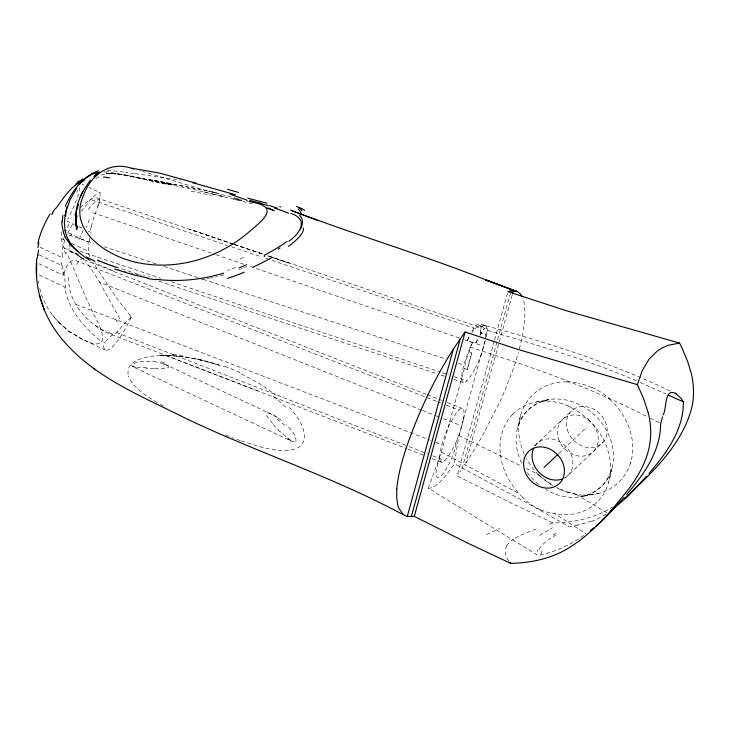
<?xml version="1.0" encoding="UTF-8"?>
<svg xmlns="http://www.w3.org/2000/svg" width="730" height="730" viewBox="0 0 730 730"><rect width="100%" height="100%" fill="white"/><g stroke="black" fill="none" stroke-linecap="round" stroke-linejoin="round"><path stroke-width="0.55" stroke-dasharray="3.65 2.74" d="M537.289 551.561L537.581 549.644M61.822 231.802L61.603 238.664L64.988 240.252M68.784 277.227C67.415 301.025 85.738 321.51 105.686 331.995M485.651 337.725A33.197 8.194 -66.5 0 0 485.952 334.842L480.468 333.035C483.178 317.997 474.984 324.293 471.434 332.141M567.32 545.273L565.659 546.104A137.778 129.84 68.9 0 1 548.841 552.756L538.375 555.63L428.282 488.215A76.075 18.788 -66.5 0 0 454.306 463.687L458.942 435.481L485.094 340.527M566.653 381.881A61.329 51.967 44.2 0 0 532.051 395.523A60.818 51.474 43.7 0 0 530.08 397.64A61.429 52.003 43.7 0 0 521.713 411.912A60.9 51.556 43.6 0 0 520.554 415.534L517.661 427.671C521.594 413.235 534.105 402.038 548.851 399.611L536.587 401.783M519.386 348.894L521.101 341.822A105.312 26.006 -66.5 0 0 524.067 324.64L524.587 319.174A122.129 30.158 -66.5 0 0 522.862 298.26M428.282 488.215L441.367 452.071L464.362 368.577A40.159 9.919 -66.5 0 1 469.025 351.677L470.284 347.088A43.983 10.859 -66.5 0 1 472.41 342.89L472.949 341.959L471.689 344.441A29.118 7.191 -66.5 0 0 470.029 348.009A33.671 8.313 -66.5 0 0 463.869 365.064A33.89 8.368 -66.5 0 0 461.625 377.821L461.661 378.395A29.118 7.191 -66.5 0 0 461.844 380.211L462.729 382.201L464.645 382.474A21.489 5.311 -66.5 0 0 466.862 380.941A21.489 5.311 -66.5 0 0 469.499 377.885L475.349 368.102M464.362 368.577L467.401 369.426L471.89 353.101L469.016 351.677M485.97 337.37L487.859 330.498A40.342 9.964 -66.5 0 0 487.594 329.358L485.623 325.854A44.585 11.014 -66.5 0 0 485.359 325.598M494.31 340.992L457.135 475.951L511.885 503.344L553.176 522.999C573.817 522.625 594.822 518.145 612.479 507.076M494.611 339.897L507.907 291.617M462.017 468.879L510.151 294.126M512.195 295.066L465.713 463.313M630.902 461.57L630.455 463.085M91.433 226.619C93.13 215.377 101.16 203.761 100.001 192.51L89.087 187.473M64.76 240.124L62.707 247.625L62.096 254.305M295.933 441.321C296.499 434.551 290.467 429.167 286.224 424.568M472.602 342.635L467.182 340.673L469.974 334.833M474.956 342.425L476.051 342.671L477.949 338.665M131.199 317.231L122.503 325.334A28.844 6.689 -64.9 0 1 112.374 334.887L103.596 343.173M131.181 317.285L131.099 317.45A40.095 9.289 -64.9 0 1 112.119 347.142A40.095 9.289 -64.9 0 1 103.587 343.438M67.635 233.208L73.83 221.993M467.182 340.673L469.773 335.992M476.051 342.671L478.214 338.693M506.903 545.712C503.8 550.52 505.461 556.78 508.819 560.987M480.075 335.335L484.537 328.199L481.563 327.186L482.11 326.638L476.59 324.932M479.948 334.887L484.537 328.199M460.995 470.385L459.982 471.872M77.426 216.527L78.156 215.469M458.714 473.706L458.203 474.427M81.121 211.371C86.943 205.039 91.715 195.622 100.001 192.51M512.716 414.257L511.183 415.918A61.101 50.762 49.5 0 0 502.979 429.988A60.572 50.324 49.6 0 0 501.829 433.602A61.037 50.708 49.6 0 0 500.461 454.918M534.606 445.857L570.449 412.039M558.815 453.522L586.801 427.114M564.993 478.196L603.153 442.188M95.895 178.549L100.895 175.309L104.992 173.922L104.545 174.05C127.54 171.906 149.559 183.12 172.362 184.726L161.668 182.573L172.389 184.745C150.252 182.226 128.836 172.91 106.379 173.32L111.389 173.311L106.379 173.32M515.252 538.11L523.483 533.949L536.714 528.785M553.084 535.017L557.346 532.635M246.685 266.523L245.444 267.061M244.815 267.335L243.565 267.864M242.296 268.394L241.028 268.905M593.07 520.928L591.902 521.375M240.389 269.169L239.102 269.671M553.176 522.999L548.394 524.669M223.845 274.836L218.343 276.296M442.626 462.154L440.993 462.026L439.898 459.873A29.045 7.172 -66.5 0 1 439.734 458.367L439.734 456.588A34.2 8.45 -66.5 0 1 441.915 444.734A34.155 8.431 -66.5 0 1 447.125 429.842L448.083 427.68A29.182 7.209 -66.5 0 1 449.753 424.103L456.104 413.253A21.48 5.302 -66.5 0 1 461.15 408.49L462.774 408.636L463.86 410.789A31.545 7.793 -66.5 0 1 463.377 419.33M215.56 276.962L217.412 276.515M209.939 278.148L212.758 277.573M609.495 399.155A61.311 51.876 43.6 0 1 604.34 491.491A61.01 51.602 43.5 0 1 598.828 493.343L580.724 496.756C595.47 494.32 607.981 483.123 611.904 468.687L608.282 483.589A60.982 50.689 49.6 0 1 582.741 511.474A60.663 50.434 49.7 0 1 577.585 513.126A61.101 50.762 49.5 0 1 562.182 514.55M577.987 525.29L569.072 526.659L531.376 505.379L454.306 463.65M207.11 278.668L208.999 278.322M566.663 381.954L567.292 381.963A61.366 52.067 44.4 0 1 578.415 383.232M103.715 171.924L108.259 172.161M546.679 401.044L547.409 401.071A61.037 50.598 48.8 0 1 558.213 402.622L560.886 403.298A60.891 50.379 48.6 0 1 568.195 405.971M154.76 368.212C159.076 368.75 177.81 368.796 163.529 363.759M582.996 495.086L583.188 495.095A61.429 51.994 43.7 0 0 598.837 493.361M107.401 170.081L126.728 172.463M146.812 367.92C142.523 366.734 133.225 369.252 131.427 364.945A4.234 1.36 -15.4 0 1 131.957 364.489C138.59 360.985 146.52 361.085 153.802 361.733M173.174 355.829C161.522 355.191 149.385 355.282 138.399 359.689A48.645 22.666 12.5 0 0 128.717 368.093L127.896 372.702L128.425 375.968M480.468 333.035A29.967 7.4 -66.5 0 0 480.331 329.285L479.236 327.14L477.593 327.004A21.617 5.338 -66.5 0 0 471.845 332.761M116.271 173.895L110.586 173.266L120.879 174.68L172.335 184.708L161.485 182.582M201.827 360.127L187.911 357.481L175.273 355.975L158.967 355.656C181.359 354.725 203.615 359.479 224.621 366.989M110.714 172.417L188.513 187.108M135.032 173.612L180.611 180.082M185.037 357.052L202.274 360.31L219.128 365.091L196.543 359.041M154.203 180.456L206.198 190.649M149.048 179.489L172.052 183.85L160.6 181.688M191.342 187.674L199.774 189.362M161.914 182.901L193.623 189.517L252.124 203.697M135.643 367.199L132.221 366.515L292.42 441.586L295.194 442.024A4.252 2.4 54.3 0 0 295.933 441.321M210.842 191.634L217.166 192.966L216.29 192.775M206.033 190.612L218.991 193.35M484.693 325.306L479.163 323.591M237.542 198.624L204.929 190.238L142.952 171.486M238.381 198.825L239.212 199.025M203.88 191.88L213.945 194.344M582.978 495.141A61.21 51.93 44.1 0 1 576.207 494.484L564.974 491.327L556.57 487.494M213.872 194.317L223.672 196.735M140.288 170.756L141.164 170.993M160.226 362.846L168.247 365.83M487.859 330.498C538.001 345.518 588.553 359.963 636.606 380.96M568.241 492.458L561.507 489.939M197.803 277.555L163.438 266.295M203.177 279.316L445.674 359.023M155.928 263.831L104.463 246.868M69.14 235.151L93.75 243.327M69.478 251.458L78.101 254.323M97.501 260.774L141.693 275.456M158.93 281.187L436.805 373.678M92.035 200.038L227.441 245.444M231.602 246.84L259.697 256.266M265.939 258.356L475.303 328.564M458.495 363.312L463.833 365.1M79.88 251.166L160.646 278.249M171.285 281.816L440.327 372.045M442.453 372.756L448.822 374.891M454.124 376.671L466.862 380.941M441.093 375.111L444.305 376.187M453.941 379.399L463.577 382.62M478.661 326.894L268.695 256.066M464.608 339.797L483.808 346.248M96.469 197.757L230.351 243.117M233.335 244.103L189.408 229.238L233.472 244.203M234.403 244.468L264.406 254.615M92.883 212.74L215.094 254.414M459.279 337.999L247.972 265.72M234.54 244.568L263.557 254.423L234.64 244.577M267.855 255.883L289.354 263.183L267.901 255.892M216.153 254.779L243.729 264.26M470.284 347.088L493.699 354.917C546.496 372.072 598.691 391.49 648.021 417.177M241.329 440.957C258.739 446.203 277.801 454.024 296.124 448.603A42.979 22.247 30.3 0 0 304.136 439.588C305.688 427.205 297.247 416.401 289.545 407.632M113.387 270.885L94.498 262.818M240.252 440.591L233.901 438.274M233.217 438.018L231.839 437.498M75.92 304.419L430.508 440.318M258.009 390.924L108.569 333.373L100.494 329.084L93.851 324.485M166.632 355.674L406.884 448.777M75.71 260.555L436.941 401.518M437.982 401.92L441.112 403.142M446.331 405.177L458.841 410.059M435.682 442.334L441.896 444.752M116.672 332.588L408.061 446.212M409.083 446.614L427.515 453.804M432.635 455.803L444.926 460.594M407.933 449.178L425.8 456.131M432.105 458.586L441.568 462.273M426.338 394.364L83.001 259.36M427.388 394.775L437.936 398.899M438.995 399.31L442.161 400.551M447.435 402.613L462.2 408.389M443.265 418.628L461.871 425.909M225.524 435.025L230.461 436.969M421.575 410.114L99.535 282.127L90.712 268.156L85.593 261.486M422.606 410.515L434.998 415.388M436.029 415.79L439.132 417.012M568.214 405.926L571.271 407.331M540.227 509.786L547.317 512.241A53.582 50.662 71.3 0 0 554.69 513.619L585.953 533.767M640.082 382.465L665.541 393.817M83.923 340.025C109.683 352.435 103.66 332.387 95.621 317.86C84.735 296.654 76.458 274.27 66.594 252.607M670.049 390.915C610.955 362.564 548.303 342.981 485.286 325.543L483.954 325.197L482.585 326.036A10.421 2.573 -66.5 0 0 481.563 327.195M591.838 387.703L588.708 386.371A61.174 51.994 44.6 0 0 578.415 383.195M82.152 184.27L84.133 185.183M66.585 220.934L74.341 224.566M78.995 226.747L82.098 228.198M88.294 231.109L89.845 231.83M68.52 232.943L88.111 242.123M71.75 243.418L88.658 251.339A67.562 56.694 46.7 0 1 88.12 242.123M78.128 254.478L64.039 247.881L64.669 248.976M40.104 247.278L62.406 257.726M39.228 254.943L62.807 265.994A67.543 56.675 46.7 0 0 63.355 275.228M38.9 263.767L63.364 275.237M39.356 275.082L64.769 286.99C68.027 309.885 84.589 328.409 102.273 342.096M164.569 364.115L269.005 413.034L277.692 417.706M105.576 350.172L81.139 338.674L70.974 332.551M241.402 373.942L259.488 383.642L275.776 394.948M659.117 422.615L649.6 417.952M458.942 435.481L521.695 466.26M82.517 339.359L69.587 331.566L58.975 322.496M526.293 468.55C536.386 472.337 544.051 479.656 552.929 485.459M441.367 452.071L519.495 493.836L521.202 495.862M163.493 406.081L157.899 402.933M576.207 494.42L606.876 512.843M157.114 402.476C147.962 396.956 138.508 391.189 131.875 382.62M281.415 420.416C267.171 409.128 259.935 410.47 273.923 424.641M287.894 438.529L291.909 441.331L286.954 437.745L280.502 431.631M65.49 328.409C52.66 318.079 43.088 303.598 39.52 287.447M608.701 398.498L609.596 399.274M541.158 477.064L540.328 476.334M540.163 476.188L538.548 474.701M587.659 418.573L588.426 419.285M58.893 322.414L52.66 315.305M130.268 315.679L115.34 296.289L92.902 262.134M99.535 282.127L119.775 318.7M68.136 249.879L67.771 249.03M38.316 280.913L38.654 283.103M500.452 454.918L500.917 458.02A61.028 50.726 49.5 0 0 519.532 493.799M535.063 445.866A22.229 18.652 46.7 0 1 566.316 446.942A22.229 18.652 46.7 0 1 564.536 477.986M540.82 554.426A94.07 25.386 -30.2 0 1 542.938 549.097M538.941 549.343A60.909 17.337 -17.6 0 1 555.676 535.108M539.726 535.455A93.796 20.349 -19.2 0 1 552.464 527.744M591.492 520.983A137.778 91.049 35.7 0 1 577.622 524.697M605.809 514.258A156.421 104.472 37.1 0 1 593.025 520.736M576.162 494.237A53.892 35.305 36.2 0 1 568.232 492.257M538.594 474.783A61.311 51.876 43.6 0 1 526.467 458.568M524.304 454.224A61.311 51.876 43.6 0 1 519.888 440.692M561.343 490.031A54.102 36.409 36.7 0 1 555.84 487.366M552.829 485.669A54.102 36.409 36.7 0 1 541.222 477.301M521.594 463.021A53.034 44.503 46.7 0 1 555.776 398.991A53.034 44.503 46.7 0 1 613.2 461.907A53.034 44.503 46.7 0 1 545.684 489.41M538.64 484.483A53.034 44.503 46.7 0 1 526.814 471.881M562.082 514.495A60.919 50.48 49.1 0 1 554.69 513.528M512.788 414.348A60.919 50.48 49.1 0 1 546.697 401.281M587.96 419.212A60.919 50.48 49.1 0 1 602.569 438.128M602.98 438.474A61.037 50.708 49.6 0 1 608.683 482.338M571.152 407.696A61.283 50.936 49.5 0 1 587.394 418.901M540.109 509.686A53.792 50.552 68.6 0 1 521.302 495.834M591.957 387.329A61.621 52.14 43.7 0 1 608.966 398.169M520.554 415.525A61.366 51.949 43.6 0 0 519.276 436.859A60.864 51.502 43.7 0 0 519.906 440.582M583.735 535.382A156.421 147.496 67 0 1 567.347 545.337M106.644 171.039A100.95 24.172 27.3 0 1 109.026 171.221M191.15 191.196A168.803 11.288 10.6 0 1 211.49 195.33M219.557 195.521A150.562 15.512 10 0 1 221.947 196.032M243.4 257.453A121.143 43.143 -16.6 0 1 237.232 260.181M235.562 267.554A117.338 66.768 -8.8 0 1 227.331 270.374M203.305 279.216A110.65 70.883 -6.9 0 1 201.398 279.499M150.015 276.77A156.877 104.828 -7.3 0 1 148.674 276.579M144.659 275.967A156.877 104.828 -7.3 0 1 143.335 275.739M139.366 275.018A156.877 104.828 -7.3 0 1 115.221 268.713M134.147 173.621A60.827 3.577 5.9 0 1 125.697 172.435M506.83 545.712A53.527 20.23 -4.3 0 1 515.125 538.083M486.508 534.661A169.479 28.698 -14.3 0 1 499.776 528.483M465.959 462.92A177.116 43.736 -66.5 0 0 482.156 436.193L497.951 405.816A103.833 25.641 -66.5 0 0 504.01 392.466L512.113 372.154A82.326 20.331 -66.5 0 0 518.4 352.544M463.404 419.294A35.241 8.705 -66.5 0 1 459.571 433.2A32.841 8.112 -66.5 0 1 456.433 441.285A22.256 5.493 -66.5 0 1 441.541 475.257A22.256 5.493 -66.5 0 1 439.734 458.367M467.41 369.407A40.789 10.074 -66.5 0 1 471.899 353.101M482.119 326.593A17.639 4.353 -66.5 0 1 485.258 325.598M485.496 325.325A29.601 7.309 -66.5 0 1 485.833 334.997M456.423 441.285A29.583 7.309 -66.5 0 1 454.014 446.559L447.663 457.409A21.48 5.302 -66.5 0 1 442.617 462.172M485.195 340.417A35.195 8.687 -66.5 0 1 481.526 353.493M481.481 353.585A31.326 7.738 -66.5 0 1 475.367 368.121M62.424 257.708A39.913 17.374 -58.5 0 1 62.123 254.286M61.356 262.17A20.276 2.482 -86.2 0 1 61.302 268.841M91.378 226.701A39.913 1.442 -72.9 0 1 89.826 231.802M89.279 241.42A20.276 9.07 -73.7 0 1 89.79 237.405M90.703 233.399A20.276 9.07 -73.7 0 1 91.031 232.259M63.711 272.08A25.714 2.957 83.4 0 1 65.855 288.405M103.879 341.932A72.854 12.593 37.1 0 1 105.33 343.109M130.059 315.825A72.854 69.231 16 0 1 131.09 317.176M89.635 256.613A25.705 18.131 -75.7 0 1 88.294 251.531M115.404 318.873A35.46 17.748 46.1 0 1 118.406 324.531M79.789 187.437A40.259 7.674 -61.8 0 1 67.762 219.31M77.362 190.566A40.542 3.422 -66.2 0 1 76.778 192.392M70.746 332.962A103.094 91.797 -85.7 0 1 65.207 328.856M64.505 250.855A48.353 13.916 74.4 0 1 66.293 254.414M64.058 247.862A22.201 15.659 -64.5 0 1 61.53 238.692M76.604 264.433A28.142 11.032 -84.4 0 1 85.93 258.803M64.021 273.695A28.142 17.848 79.2 0 1 75.4 259.141M112 333.71A35.46 16.334 40.1 0 1 105.585 330.745M88.275 209.41A30.222 4.097 -55.5 0 1 96.625 208.652M63.656 239.677A30.222 11.716 -57 0 1 69.396 223.407M74.433 215.204A30.222 11.716 -57 0 1 75.801 213.324M80.501 207.703A30.222 11.716 -57 0 1 92.591 198.606M89.279 219.502A29.328 0.995 -69.8 0 1 86.341 227.55M83.074 230.333A30.003 5.749 -70.1 0 1 77.727 241.922M69.213 247.078A29.328 9.828 -63.2 0 1 69.733 240.489M70.865 235.726A29.328 9.828 -63.2 0 1 71.412 233.919M73.858 252.635A30.003 10.083 -76.7 0 1 68.885 248.136M132.066 382.611A58.035 27.019 10.5 0 1 128.507 375.977M273.285 396.308A113.159 69.742 17.6 0 1 286.999 408.444M224.922 366.423A151.84 108.971 11 0 1 241.785 373.441M172.736 354.497A86.031 44.375 12.4 0 1 184.918 355.711M153.875 361.615A55.051 34.812 -19.2 0 1 160.308 362.755M161.221 361.77A47.687 28.917 -16.8 0 1 164.542 362.81M154.012 368.458A54.312 4.398 0.7 0 1 145.626 368.139M280.101 431.968A52.943 13.341 45.2 0 1 273.294 424.687M276.962 419.047A54.139 42.167 43.8 0 1 285.184 425.681M558.386 438.246A22.229 18.652 46.7 0 0 592.906 451.916A22.229 18.652 46.7 0 0 582.275 416.501A22.229 18.652 46.7 0 0 558.386 438.246M567.329 429.797A22.229 18.652 46.7 0 0 601.848 443.466A22.229 18.652 46.7 0 0 591.227 408.061A22.229 18.652 46.7 0 0 567.329 429.797"/><path stroke-width="1.09" d="M401.39 513.756C331.958 476.617 256.805 452.281 185.858 418.445C141.93 396.198 93.02 377.246 61.083 337.99C42.942 315.944 33.854 286.808 36.801 258.374M36.5 275.429L36.573 261.358M676.044 393.881L680.825 398.124L683.472 401.911L682.997 409.913A87.344 73.922 43.7 0 1 682.249 414.914C677.997 437.516 663.597 456.314 649.025 473.405M62.223 221.829L62.853 215.314M37.376 258.028L37.613 254.752M396.801 489.054L396.682 497.714L397.887 505.561A130.725 32.284 -66.5 0 0 398.772 508.208L402.923 514.185M76.157 213.616L75.801 218.799L77.042 227.979L76.002 223.544L76.778 227.021C73.493 214.912 77.316 202.21 82.901 191.397M65.089 215.469L64.395 223.006L65.07 230.552M76.331 213.023L75.591 220.241L76.832 229.412C74.469 221.126 75.591 212.229 78.585 204.263M648.258 413.025L643.696 398.845L637.363 384.637L642.19 370.676L648.979 359.269L657.411 350.92L662.521 347.69L668.005 345.317L679.603 343.109A167.517 140.552 46.7 0 1 682.276 348.593L687.687 361.596L691.064 372.629A83.749 70.272 46.7 0 1 692.286 405.488C683.317 443.959 652.228 472.629 624.625 498.553M662.977 414.969C666.828 410.68 663.953 387.621 675.25 393.351M662.484 416.803L660.705 423.391L660.194 431.43A87.344 72.571 49.5 0 1 659.427 436.449C655.212 458.86 641.077 477.575 626.623 494.538M648.295 413.025A83.749 70.272 46.7 0 1 649.472 445.884C646.461 461.762 638.294 476.106 628.712 488.908C609.687 513.062 589.283 537.581 561.562 551.971A129.666 108.788 46.7 0 1 551.971 556.105C538.822 560.941 524.797 563.058 510.827 563.387L469.061 543.777L414.312 516.402L407.267 516.438L453.339 349.186L462.126 336.138L465.11 331.986L516.511 348.976L637.363 384.637M411.255 516.831L460.32 338.711M414.312 516.402L465.11 331.986M510.452 293.031L511.064 290.832L515.444 290.932A140.333 34.657 -66.5 0 1 521.749 296.024L522.133 296.754M512.496 293.962L513.409 290.677M65.289 206.234C71.823 191.607 82.581 176.231 98.377 170.811M80.227 197.146L83.101 190.977L90.392 180.045M300.377 229.202C302.959 224.959 303.607 218.845 299.492 215.268M51.894 214.62L52.733 213.215M453.339 349.186C433.127 380.887 417.159 415.26 405.287 450.912A86.405 21.334 -66.5 0 0 396.755 489.127M55.553 208.743C62.451 199.911 69.405 187.802 79.178 182.892M76.842 187.902L69.852 200.184L65.727 212.293A100.886 74.642 16.3 0 0 64.997 215.441M79.679 184.197L82.599 180.949M94.398 176.039L93.987 176.715L94.444 176.614M624.25 497.294L605.781 517.178A259.588 215.77 49.5 0 1 595.552 526.449M646.616 476.197L627.827 496.373L610.49 511.255M94.964 175.446L96.269 174.306M543.996 467.501L557.985 454.297M84.945 178.74L92.017 174.142L99.563 172.143M594.22 527.534L590.141 530.737M288.861 241.201C299.72 233.782 309.611 219.52 290.814 213.397M76.613 183.869L83.156 178.978L79.798 181.469M278.221 249.195L280.083 247.926M97.209 173.667L97.774 173.576A4.453 0.94 -22.4 0 1 97.793 173.713M264.671 256.193L264.169 256.458M246.685 264.735L239.011 267.864M223.781 273.12C201.772 279.809 178.366 282.163 155.517 279.207M511.064 290.832L507.907 291.617L565.832 310.569L679.603 343.109M131.601 168.174L159.806 173.138L196.078 183.194M148.135 278.103L133.353 274.845L114.765 269.078M133.654 169.059C110.668 159.843 90.629 174.589 83.12 196.233C67.689 232.04 109.29 257.371 139.01 262.909C177.244 270.483 217.914 258.11 247.497 233.235C259.999 222.139 282.501 207.064 251.239 202M192.547 182.646L235.434 194.746M249.669 200.339L261.148 203.305M247.05 200.923L247.771 201.106M249.195 201.462L250.573 201.818M267.034 203.223L247.798 198.177M279.709 206.636L280.676 206.909M269.571 205.687L277.19 208.077M246.64 199.974L229.996 194.244M485.742 279.891L517.105 291.644L485.742 279.891L514.714 290.668M291.863 210.66C356.824 235.325 423.537 255.135 488.151 280.776M266.815 207.913L274.17 210.687L268.248 208.023M290.586 210.149L318.453 220.743M683.472 401.911L668.799 395.286M94.991 261.194L86.432 256.978M90.146 260.391C81.514 255.254 73.301 248.684 68.392 239.741M94.188 368.842L95.457 369.681M77.946 251.64L71.075 245.526L66.019 238.509A60.198 42.796 -21.6 0 1 63.419 232.14L62.597 228.134A72.626 52.542 -6.2 0 1 61.804 221.865M510.827 563.387L509.996 562.456M39.356 295.011L44.147 309.648L43.617 308.024M36.536 264.123L36.527 262.773L36.555 277.126M562.857 478.789A22.229 18.652 46.7 0 1 539.05 472.392A22.229 18.652 46.7 0 1 533.703 448.266M82.59 181.752A88.923 31.098 -78.5 0 1 84.917 179.461M233.682 198.615A150.562 15.512 10 0 1 241.703 200.458M260.081 203.332A120.423 17.128 8.7 0 1 268.485 205.687M274.462 208.087A107.903 16.735 8 0 1 288.624 213.279M303.397 228.052A87.965 19.235 -21.5 0 1 288.432 246.293M68.374 239.741A58.564 43.426 -14.6 0 1 65.061 230.552M75.856 184.197A108.697 49.658 88.4 0 1 78.913 180.821M65.673 216.199A94.891 66.877 35 0 1 66.813 206.882M83.612 259.104A89.872 59.906 -9.5 0 1 75.272 253.201M116.791 267.582A147.935 61.94 9.4 0 1 97.355 260.062M155.399 279.681A152.908 132.65 -16 0 1 147.998 278.559M244.212 272.18A105.677 54.878 -10.7 0 1 227.468 278.395M271.451 257.708A115.13 40.871 -14.4 0 1 252.963 267.162M287.018 241.402A105.631 27.494 -17.8 0 1 264.196 255.272M298.159 208.99A108.149 28.89 -11.9 0 1 301.353 214.894M296.517 206.271A105.503 19.418 1.5 0 1 301.928 210.696M299.127 207.411A117.849 10.859 9.5 0 1 304.738 210.395M238.372 192.419A152.105 16.708 18.8 0 1 227.441 189.271M103.487 177.016A110.111 39.383 40.1 0 1 109.436 177.892M96.387 175.109A10.074 2.035 -24.9 0 1 94.982 176.186M95.11 176.158A3.294 0.712 -23.9 0 1 94.389 176.614M95.484 175.802A22.52 5.557 -20.9 0 1 96.141 175.209M96.15 174.333A5.694 1.378 -20.2 0 1 97.008 173.694M97.829 173.722A10.549 2.181 -24.2 0 1 97.172 174.607M675.323 393.169A60.645 29.209 -73.5 0 1 676.135 393.652M407.267 516.429A180.958 44.685 -66.5 0 1 402.923 514.194M52.387 212.996A40.415 13.058 -59.2 0 1 55.307 208.379M37.996 243.665A40.342 11.47 -59.1 0 1 50.051 213.817M37.96 247.589A40.278 7.537 -62 0 1 38.873 242.907M37.869 255.491A18.122 0.885 -85.1 0 1 38.508 249.97M524.523 470.193A22.229 18.652 46.7 0 0 559.043 483.862A22.229 18.652 46.7 0 0 548.422 448.457A22.229 18.652 46.7 0 0 524.523 470.193"/></g></svg>
